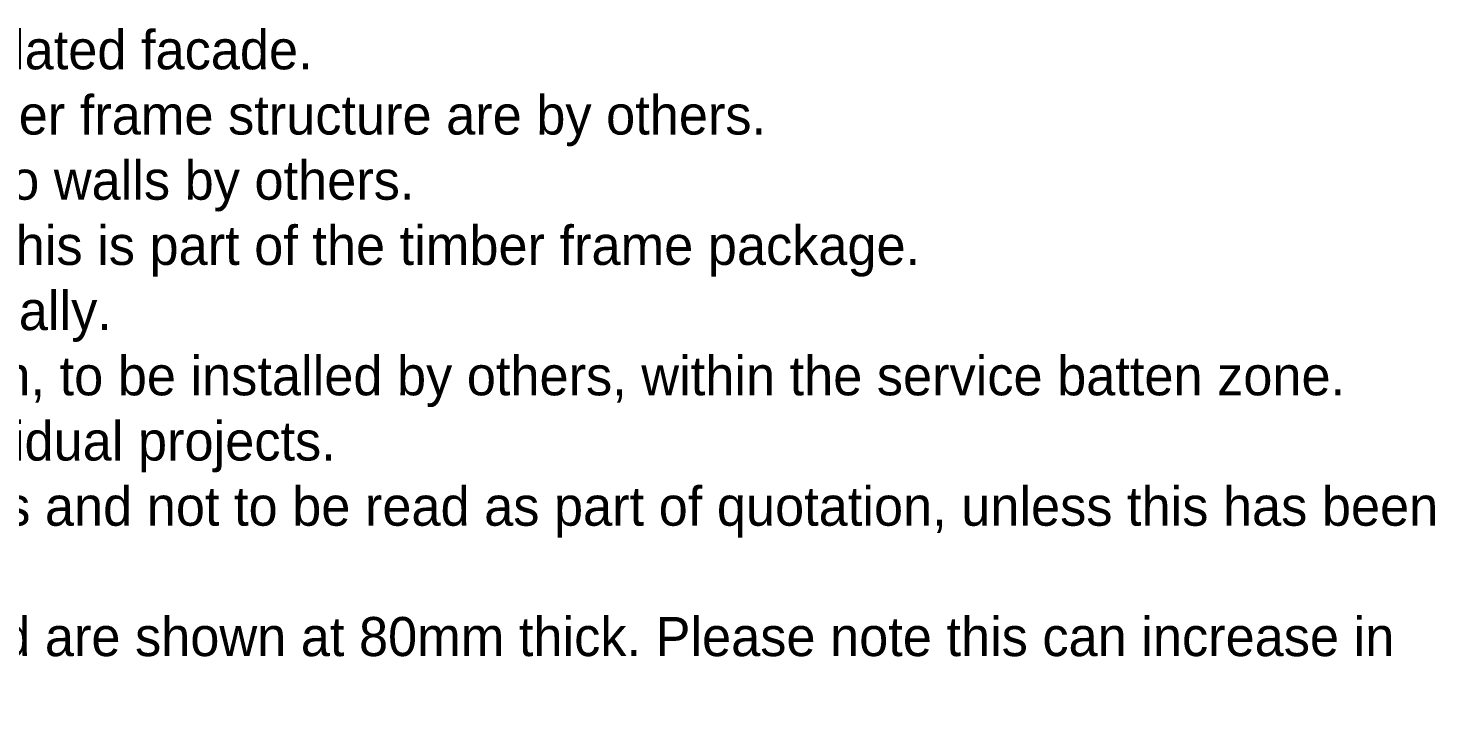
# Model space of a CAD drawing. Header units: millimetres. Extents: x -1562 to 49121, y -21091 to 0.
# Drawn here: x 43414 to 45211, y -5124 to -4237 of the extents above; entities that cross this region are included whole.
import ezdxf

# ---------------------------------------------------------------- set-up
doc = ezdxf.new("R2010")
doc.units = ezdxf.units.MM
doc.header["$MEASUREMENT"] = 0
doc.layers.add('A00002 Title Text', color=2, linetype='Continuous')
doc.styles.add('GENERATED_STYLE_2', font='GOTHIC.TTF')

msp = doc.modelspace()

# ---------------------------------------------------------------- texts
at = {"layer": 'A00002 Title Text', "color": 1, "linetype": 'Continuous', "lineweight": 18, "insert": (42305.35202613626, -4239.461037227969), "char_height": 40.00000000000001, "width": 2914.430044766108, "attachment_point": 1, "style": 'GENERATED_STYLE_2'}
msp.add_mtext('{\\H1.25x;Note: Illustration details using a ventilated facade. \\PAll internal & external finishes of timber frame structure are by others. \\PInternal plasterboards and sheeting to walls by others. \\PWhere 9mm osb racking is required this is part of the timber frame package. \\PService battens are installed horizontally. \\PSupply only of sheeps wool insulation, to be installed by others, within the service batten zone. \\PQuotations will clarify further on individual projects. \\PAll details are for illustration purposes and not to be read as part of quotation, unless this has been agreed\\PThe external Gutex Multi-therm board are shown at 80mm thick. Please note this can increase in 20mm increments to max. 200mm. }', dxfattribs=at)

doc.saveas('drawing.dxf')
